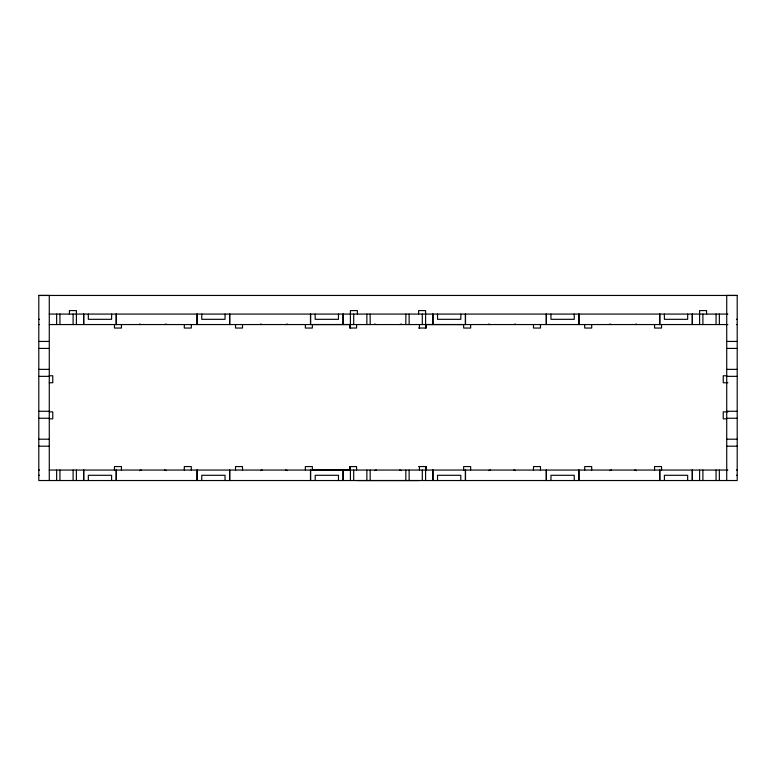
<?xml version="1.0" encoding="UTF-8"?>
<svg xmlns="http://www.w3.org/2000/svg" width="776" height="776" viewBox="0 0 776 776"><rect width="100%" height="100%" fill="white"/><g stroke="black" fill="none" stroke-linecap="round" stroke-linejoin="round"><path stroke-width="1.16" d="M726.724 480.528L726.724 295.452L737.2 295.452L737.2 480.528L38.8 480.528L38.8 295.452L49.276 295.452L49.276 480.528M38.8 295.452L737.2 295.452M49.276 314.076L727.888 314.076M38.8 319.314L39.46 319.314M736.55 319.314L737.2 319.314M38.8 324.552L39.46 324.552M49.276 324.552L727.888 324.552M736.55 324.552L737.2 324.552M418.613 328.044L426.412 328.015L426.412 324.523L463.66 324.552L463.66 328.044L470.644 328.044L470.644 324.552M38.8 341.43L49.276 341.43M726.724 341.43L737.2 341.43M38.8 348.414L49.276 348.414M726.724 348.414L737.2 348.414M38.8 369.366L49.276 369.366M726.724 369.366L737.2 369.366M49.276 375.768L52.768 375.768L52.768 382.752L49.276 382.752M726.724 375.768L723.232 375.768L723.232 382.752L727.888 382.752M38.8 376.35L49.276 376.35M726.724 376.35L737.2 376.35M38.8 411.27L49.276 411.27M726.724 411.27L737.2 411.27M49.276 411.852L52.768 411.852L52.768 418.836L49.276 418.836M727.888 411.852L723.232 411.852L723.232 418.836L726.724 418.836M38.8 418.254L49.276 418.254M726.724 418.254L737.2 418.254M38.8 439.206L49.276 439.206M726.724 439.206L737.2 439.206M38.8 446.19L49.276 446.19M726.724 446.19L737.2 446.19M418.613 466.56L426.412 466.58L426.412 470.072M38.8 470.052L39.46 470.052M49.276 470.052L727.888 470.052M736.55 470.052L737.2 470.052M38.8 475.29L39.46 475.29M736.55 475.29L737.2 475.29M356.572 480.548L419.428 480.548M719.362 314.076L719.362 324.552M719.362 470.052L719.362 480.528M716.064 314.076L716.064 324.552M716.064 470.052L716.064 480.528M706.587 314.076L706.587 310.584L699.603 310.584L699.603 324.552M702.901 314.076L702.901 324.552M702.901 470.052L702.901 480.528M699.603 470.052L699.603 480.528M692.386 314.076L692.386 324.552M692.386 470.052L692.386 480.528M692.24 314.076L692.24 324.552M692.24 470.052L692.24 480.528M687.672 314.076L687.672 319.314L664.392 319.314L664.392 314.076M687.672 480.528L687.672 475.29L664.392 475.29L664.392 480.528M661.54 324.552L661.54 328.044L654.556 328.044L654.556 324.552M661.54 470.052L661.54 466.56L654.556 466.56L654.556 470.052M659.823 314.076L659.823 324.552M659.823 470.052L659.823 480.528M659.678 314.076L659.678 324.552M659.678 470.052L659.678 480.528M591.7 324.552L591.7 328.044L584.716 328.044L584.716 324.552M591.7 470.052L591.7 466.56L584.716 466.56L584.716 470.052M578.954 314.076L578.954 324.552M578.954 470.052L578.954 480.528M578.809 314.076L578.809 324.552M578.809 470.052L578.809 480.528M574.24 314.076L574.24 319.314L550.96 319.314L550.96 314.076M574.24 480.528L574.24 475.29L550.96 475.29L550.96 480.528M546.391 314.076L546.391 324.552M546.391 470.052L546.391 480.528M546.246 314.076L546.246 324.552M546.246 470.052L546.246 480.528M540.484 324.552L540.484 328.044L533.5 328.044L533.5 324.552M540.484 470.052L540.484 466.56L533.5 466.56L533.5 470.052M470.644 470.052L470.644 466.56L463.66 466.56L463.66 470.052M465.522 314.076L465.522 324.552M465.522 470.052L465.522 480.528M465.377 314.076L465.377 324.552M465.377 470.052L465.377 480.528M460.808 314.076L460.808 319.314L437.528 319.314L437.528 314.076M460.808 480.528L460.808 475.29L437.528 475.29L437.528 480.528M432.959 314.076L432.959 324.552M432.959 470.052L432.959 480.528M432.814 314.076L432.814 324.552M432.814 470.052L432.814 480.528M425.597 328.044L425.597 310.584L418.613 310.584L418.613 314.076M425.597 466.56L425.597 480.528M422.299 314.076L422.299 324.552M422.299 470.052L422.299 480.528M419.428 324.523L419.428 328.015M419.428 466.58L419.428 470.072M409.136 314.076L409.136 324.552M409.136 470.052L409.136 480.528M405.838 314.076L405.838 324.552M405.838 470.052L405.838 480.528M370.162 314.076L370.162 324.552M370.162 470.052L370.162 480.528M366.864 314.076L366.864 324.552M366.864 470.052L366.864 480.528M357.387 314.076L357.387 310.584L350.403 310.584L350.403 328.044M356.572 324.523L356.572 328.015L349.588 328.015L349.588 324.523L312.34 324.552L312.34 328.044L305.356 328.044L305.356 324.552M356.572 470.072L356.572 466.58L349.588 466.58L349.588 470.072L312.34 470.052L312.34 466.56L305.356 466.56L305.356 470.052M353.701 314.076L353.701 324.552M353.701 470.052L353.701 480.528M350.403 466.56L350.403 480.528M343.186 314.076L343.186 324.552M343.186 470.052L343.186 480.528M343.04 314.076L343.04 324.552M343.04 470.052L343.04 480.528M338.472 314.076L338.472 319.314L315.192 319.314L315.192 314.076M338.472 480.528L338.472 475.29L315.192 475.29L315.192 480.528M310.623 314.076L310.623 324.552M310.623 470.052L310.623 480.528M310.478 314.076L310.478 324.552M310.478 470.052L310.478 480.528M242.5 324.552L242.5 328.044L235.516 328.044L235.516 324.552M242.5 470.052L242.5 466.56L235.516 466.56L235.516 470.052M229.754 314.076L229.754 324.552M229.754 470.052L229.754 480.528M229.609 314.076L229.609 324.552M229.609 470.052L229.609 480.528M225.04 314.076L225.04 319.314L201.76 319.314L201.76 314.076M225.04 480.528L225.04 475.29L201.76 475.29L201.76 480.528M197.191 314.076L197.191 324.552M197.191 470.052L197.191 480.528M197.046 314.076L197.046 324.552M197.046 470.052L197.046 480.528M191.284 324.552L191.284 328.044L184.3 328.044L184.3 324.552M191.284 470.052L191.284 466.56L184.3 466.56L184.3 470.052M121.444 324.552L121.444 328.044L114.46 328.044L114.46 324.552M121.444 470.052L121.444 466.56L114.46 466.56L114.46 470.052M116.322 314.076L116.322 324.552M116.322 470.052L116.322 480.528M116.177 314.076L116.177 324.552M116.177 470.052L116.177 480.528M111.608 314.076L111.608 319.314L88.328 319.314L88.328 314.076M111.608 480.528L111.608 475.29L88.328 475.29L88.328 480.528M83.759 314.076L83.759 324.552M83.759 470.052L83.759 480.528M83.614 314.076L83.614 324.552M83.614 470.052L83.614 480.528M76.397 324.552L76.397 310.584L69.413 310.584L69.413 314.076M76.397 470.052L76.397 480.528M73.099 314.076L73.099 324.552M73.099 470.052L73.099 480.528M59.936 314.076L59.936 324.552M59.936 470.052L59.936 480.528M56.638 314.076L56.638 324.552M56.638 470.052L56.638 480.528M164.512 470.052A2.619 2.619 0 0 1 166.161 470.634M139.583 470.634A2.619 2.619 0 0 1 141.232 470.052M285.568 470.052A2.619 2.619 0 0 1 287.217 470.634M260.639 470.634A2.619 2.619 0 0 1 262.288 470.052M166.161 323.961A2.619 2.619 0 0 1 164.512 324.552M141.232 324.552A2.619 2.619 0 0 1 139.583 323.961M287.217 323.961A2.619 2.619 0 0 1 285.568 324.552M262.288 324.552A2.619 2.619 0 0 1 260.639 323.961M513.712 470.052A2.619 2.619 0 0 1 515.361 470.634M488.783 470.634A2.619 2.619 0 0 1 490.432 470.052M634.768 470.052A2.619 2.619 0 0 1 636.417 470.634M609.839 470.634A2.619 2.619 0 0 1 611.488 470.052M515.361 323.961A2.619 2.619 0 0 1 513.712 324.552M490.432 324.552A2.619 2.619 0 0 1 488.783 323.961M636.417 323.961A2.619 2.619 0 0 1 634.768 324.552M611.488 324.552A2.619 2.619 0 0 1 609.839 323.961M399.64 470.072A2.619 2.619 0 0 1 401.289 470.663M374.711 470.663A2.619 2.619 0 0 1 376.36 470.072M401.289 323.941A2.619 2.619 0 0 1 399.64 324.523M376.36 324.523A2.619 2.619 0 0 1 374.711 323.941"/></g></svg>
